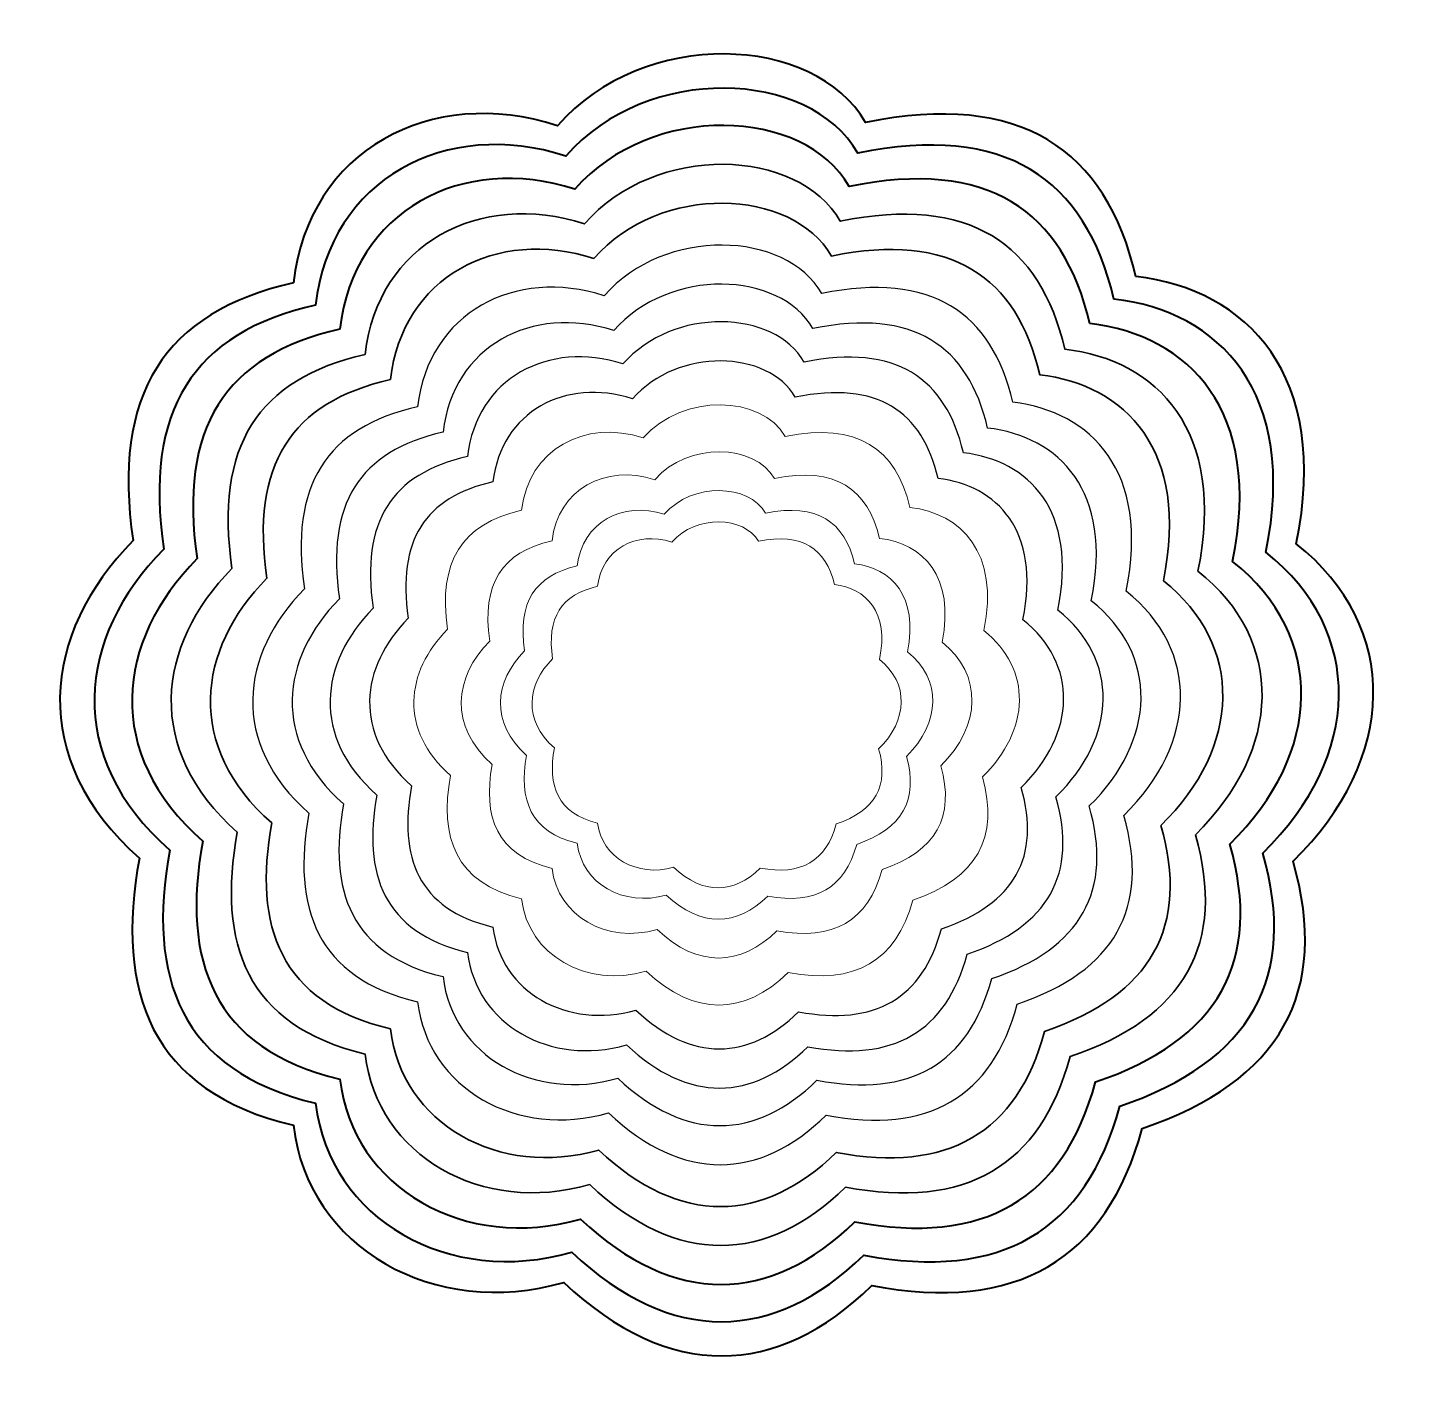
# Model space of a CAD drawing. Header units: centimetres. Extents: x -7 to 6.9, y -6.9 to 6.9.
import ezdxf

# ---------------------------------------------------------------- set-up
doc = ezdxf.new("R2010")
doc.units = ezdxf.units.CM
doc.header["$MEASUREMENT"] = 0
doc.layers.add('Layer 1', color=7, linetype='Continuous')

msp = doc.modelspace()

# ---------------------------------------------------------------- linework, layer by layer
at = {"layer": 'Layer 1', "color": 108, "lineweight": 40}
msp.add_open_spline([(-4.29002, 4.27869), (-4.13554, 5.62817), (-2.8969, 6.28534), (-1.61338, 5.87193), (-1.61338, 5.87193), (-0.74341, 6.86736), (0.99506, 6.80381), (1.50937, 5.9038), (1.50937, 5.9038), (3.08722, 6.2249), (3.94601, 5.63519), (4.24975, 4.34242), (4.24975, 4.34242), (5.37737, 4.21064), (6.22614, 3.34735), (5.87486, 1.63391), (5.87486, 1.63391), (6.9422, 0.78763), (6.90182, -0.54949), (5.84299, -1.58444), (5.84299, -1.58444), (6.22176, -2.91042), (5.71913, -3.81669), (4.31348, -4.29295), (4.31348, -4.29295), (3.95235, -5.63127), (3.03888, -6.16235), (1.5731, -5.88619), (1.5731, -5.88619), (0.6112, -6.82384), (-0.48171, -6.8584), (-1.54965, -5.85432), (-1.54965, -5.85432), (-2.86229, -6.23162), (-4.14427, -5.50574), (-4.29003, -4.26108), (-4.29003, -4.26108), (-5.73989, -3.91588), (-6.09773, -2.91548), (-5.85141, -1.55257), (-5.85141, -1.55257), (-6.9857, -0.54934), (-6.84303, 0.72373), (-5.91514, 1.66578), (-5.91514, 1.66578), (-6.13184, 3.15211), (-5.60288, 3.981), (-4.29003, 4.2787), (-4.29003, 4.2787), (-4.29003, 4.2787), (-4.29002, 4.27869), (-4.29002, 4.27869)], degree=3, knots=[0, 0, 0, 0, 0.07142857, 0.07142857, 0.07142857, 0.07142857, 0.14285714, 0.14285714, 0.14285714, 0.14285714, 0.21428571, 0.21428571, 0.21428571, 0.21428571, 0.28571429, 0.28571429, 0.28571429, 0.28571429, 0.35714286, 0.35714286, 0.35714286, 0.35714286, 0.42857143, 0.42857143, 0.42857143, 0.42857143, 0.5, 0.5, 0.5, 0.5, 0.57142857, 0.57142857, 0.57142857, 0.57142857, 0.64285714, 0.64285714, 0.64285714, 0.64285714, 0.71428571, 0.71428571, 0.71428571, 0.71428571, 0.78571429, 0.78571429, 0.78571429, 0.78571429, 0.85714286, 0.85714286, 0.85714286, 0.85714286, 1, 1, 1, 1], dxfattribs=at)
at = {"layer": 'Layer 1', "color": 109, "lineweight": 40}
msp.add_open_spline([(-4.06489, 4.05415), (-3.91852, 5.33281), (-2.74488, 5.95549), (-1.52872, 5.56378), (-1.52872, 5.56378), (-0.70441, 6.50697), (0.94282, 6.44675), (1.43015, 5.59397), (1.43015, 5.59397), (2.92519, 5.89822), (3.73891, 5.33946), (4.02671, 4.11453), (4.02671, 4.11453), (5.09515, 3.98966), (5.89938, 3.17168), (5.56653, 1.54816), (5.56653, 1.54816), (6.57785, 0.74629), (6.5396, -0.52066), (5.53634, -1.50129), (5.53634, -1.50129), (5.89523, -2.75769), (5.41898, -3.61639), (4.0871, -4.06766), (4.0871, -4.06766), (3.74492, -5.33575), (2.8794, -5.83895), (1.49054, -5.57729), (1.49054, -5.57729), (0.57912, -6.46573), (-0.45644, -6.49848), (-1.46833, -5.5471), (-1.46833, -5.5471), (-2.71208, -5.9046), (-3.92679, -5.21682), (-4.06489, -4.03747), (-4.06489, -4.03747), (-5.43866, -3.71039), (-5.77772, -2.76248), (-5.54433, -1.47111), (-5.54433, -1.47111), (-6.61909, -0.52053), (-6.48391, 0.68573), (-5.60471, 1.57834), (-5.60471, 1.57834), (-5.81004, 2.98667), (-5.30884, 3.77206), (-4.06489, 4.05413), (-4.06489, 4.05413), (-4.06489, 4.05413), (-4.06489, 4.05415), (-4.06489, 4.05415)], degree=3, knots=[0, 0, 0, 0, 0.07142857, 0.07142857, 0.07142857, 0.07142857, 0.14285714, 0.14285714, 0.14285714, 0.14285714, 0.21428571, 0.21428571, 0.21428571, 0.21428571, 0.28571429, 0.28571429, 0.28571429, 0.28571429, 0.35714286, 0.35714286, 0.35714286, 0.35714286, 0.42857143, 0.42857143, 0.42857143, 0.42857143, 0.5, 0.5, 0.5, 0.5, 0.57142857, 0.57142857, 0.57142857, 0.57142857, 0.64285714, 0.64285714, 0.64285714, 0.64285714, 0.71428571, 0.71428571, 0.71428571, 0.71428571, 0.78571429, 0.78571429, 0.78571429, 0.78571429, 0.85714286, 0.85714286, 0.85714286, 0.85714286, 1, 1, 1, 1], dxfattribs=at)
at = {"layer": 'Layer 1', "color": 97, "lineweight": 40}
msp.add_open_spline([(-3.81929, 3.8092), (-3.68176, 5.0106), (-2.57904, 5.59566), (-1.43636, 5.22761), (-1.43636, 5.22761), (-0.66185, 6.11381), (0.88585, 6.05723), (1.34373, 5.25598), (1.34373, 5.25598), (2.74843, 5.54185), (3.51299, 5.01685), (3.7834, 3.86593), (3.7834, 3.86593), (4.78729, 3.74861), (5.54292, 2.98004), (5.23018, 1.45463), (5.23018, 1.45463), (6.1804, 0.7012), (6.14446, -0.48919), (5.20181, -1.41057), (5.20181, -1.41057), (5.53902, -2.59105), (5.09154, -3.39787), (3.84013, -3.82187), (3.84013, -3.82187), (3.51863, -5.01334), (2.7054, -5.48614), (1.40046, -5.24028), (1.40046, -5.24028), (0.54411, -6.07504), (-0.42888, -6.10581), (-1.37963, -5.21191), (-1.37963, -5.21191), (-2.54824, -5.54781), (-3.68955, -4.90158), (-3.8193, -3.7935), (-3.8193, -3.7935), (-5.11006, -3.48618), (-5.42864, -2.59555), (-5.20934, -1.3822), (-5.20934, -1.3822), (-6.21916, -0.48906), (-6.09215, 0.64432), (-5.26607, 1.483), (-5.26607, 1.483), (-5.45899, 2.80623), (-4.98808, 3.54417), (-3.81929, 3.8092)], degree=3, knots=[0, 0, 0, 0, 0.07692308, 0.07692308, 0.07692308, 0.07692308, 0.15384615, 0.15384615, 0.15384615, 0.15384615, 0.23076923, 0.23076923, 0.23076923, 0.23076923, 0.30769231, 0.30769231, 0.30769231, 0.30769231, 0.38461538, 0.38461538, 0.38461538, 0.38461538, 0.46153846, 0.46153846, 0.46153846, 0.46153846, 0.53846154, 0.53846154, 0.53846154, 0.53846154, 0.61538462, 0.61538462, 0.61538462, 0.61538462, 0.69230769, 0.69230769, 0.69230769, 0.69230769, 0.76923077, 0.76923077, 0.76923077, 0.76923077, 0.84615385, 0.84615385, 0.84615385, 0.84615385, 1, 1, 1, 1], dxfattribs=at)
at = {"layer": 'Layer 1', "color": 105, "lineweight": 35}
msp.add_open_spline([(-3.56293, 3.55351), (-3.43464, 4.67427), (-2.40594, 5.22005), (-1.33997, 4.87671), (-1.33997, 4.87671), (-0.61744, 5.70342), (0.82636, 5.65064), (1.25351, 4.90317), (1.25351, 4.90317), (2.56392, 5.16985), (3.27714, 4.68009), (3.5294, 3.60644), (3.5294, 3.60644), (4.4659, 3.49699), (5.1708, 2.78002), (4.87906, 1.357), (4.87906, 1.357), (5.76549, 0.65415), (5.73196, -0.45634), (4.8526, -1.31587), (4.8526, -1.31587), (5.16717, -2.4171), (4.74973, -3.16976), (3.58233, -3.56531), (3.58233, -3.56531), (3.28241, -4.67679), (2.52377, -5.11785), (1.30643, -4.88851), (1.30643, -4.88851), (0.50757, -5.66723), (-0.4001, -5.69594), (-1.28704, -4.86204), (-1.28704, -4.86204), (-2.3772, -5.1754), (-3.44189, -4.57255), (-3.56294, -3.53884), (-3.56294, -3.53884), (-4.76706, -3.25215), (-5.06424, -2.4213), (-4.85967, -1.28941), (-4.85967, -1.28941), (-5.80171, -0.45622), (-5.68322, 0.60107), (-4.9126, 1.38346), (-4.9126, 1.38346), (-5.09257, 2.61786), (-4.65326, 3.30627), (-3.56294, 3.5535), (-3.56294, 3.5535), (-3.56294, 3.5535), (-3.56293, 3.55351), (-3.56293, 3.55351)], degree=3, knots=[0, 0, 0, 0, 0.07142857, 0.07142857, 0.07142857, 0.07142857, 0.14285714, 0.14285714, 0.14285714, 0.14285714, 0.21428571, 0.21428571, 0.21428571, 0.21428571, 0.28571429, 0.28571429, 0.28571429, 0.28571429, 0.35714286, 0.35714286, 0.35714286, 0.35714286, 0.42857143, 0.42857143, 0.42857143, 0.42857143, 0.5, 0.5, 0.5, 0.5, 0.57142857, 0.57142857, 0.57142857, 0.57142857, 0.64285714, 0.64285714, 0.64285714, 0.64285714, 0.71428571, 0.71428571, 0.71428571, 0.71428571, 0.78571429, 0.78571429, 0.78571429, 0.78571429, 0.85714286, 0.85714286, 0.85714286, 0.85714286, 1, 1, 1, 1], dxfattribs=at)
at = {"layer": 'Layer 1', "color": 93, "lineweight": 35}
msp.add_open_spline([(-3.30665, 3.2979), (-3.18758, 4.33804), (-2.23288, 4.84456), (-1.24359, 4.52591), (-1.24359, 4.52591), (-0.57304, 5.29315), (0.76691, 5.24417), (1.16333, 4.55047), (1.16333, 4.55047), (2.37947, 4.79797), (3.0414, 4.34344), (3.27551, 3.34702), (3.27551, 3.34702), (4.14464, 3.24545), (4.79884, 2.58004), (4.52808, 1.2594), (4.52808, 1.2594), (5.35075, 0.60711), (5.31964, -0.4235), (4.50352, -1.2212), (4.50352, -1.2212), (4.79547, -2.24322), (4.40805, -2.94174), (3.32463, -3.30882), (3.32463, -3.30882), (3.04629, -4.34036), (2.34221, -4.74969), (1.21244, -4.53683), (1.21244, -4.53683), (0.47104, -5.25954), (-0.37134, -5.28618), (-1.19447, -4.51227), (-1.19447, -4.51227), (-2.20621, -4.80308), (-3.19432, -4.24361), (-3.30666, -3.28426), (-3.30666, -3.28426), (-4.42416, -3.0182), (-4.69997, -2.24711), (-4.51012, -1.19664), (-4.51012, -1.19664), (-5.38439, -0.42339), (-5.27442, 0.55785), (-4.55924, 1.28396), (-4.55924, 1.28396), (-4.72626, 2.42957), (-4.31856, 3.06845), (-3.30666, 3.2979), (-3.30666, 3.2979), (-3.30666, 3.2979), (-3.30665, 3.2979), (-3.30665, 3.2979)], degree=3, knots=[0, 0, 0, 0, 0.07142857, 0.07142857, 0.07142857, 0.07142857, 0.14285714, 0.14285714, 0.14285714, 0.14285714, 0.21428571, 0.21428571, 0.21428571, 0.21428571, 0.28571429, 0.28571429, 0.28571429, 0.28571429, 0.35714286, 0.35714286, 0.35714286, 0.35714286, 0.42857143, 0.42857143, 0.42857143, 0.42857143, 0.5, 0.5, 0.5, 0.5, 0.57142857, 0.57142857, 0.57142857, 0.57142857, 0.64285714, 0.64285714, 0.64285714, 0.64285714, 0.71428571, 0.71428571, 0.71428571, 0.71428571, 0.78571429, 0.78571429, 0.78571429, 0.78571429, 0.85714286, 0.85714286, 0.85714286, 0.85714286, 1, 1, 1, 1], dxfattribs=at)
at = {"layer": 'Layer 1', "color": 113, "lineweight": 30}
msp.add_open_spline([(-3.03062, 3.0226), (-2.92149, 3.9759), (-2.04649, 4.44014), (-1.13978, 4.14809), (-1.13978, 4.14809), (-0.5252, 4.85129), (0.70288, 4.80639), (1.06621, 4.1706), (1.06621, 4.1706), (2.18084, 4.39743), (2.7875, 3.98085), (3.00207, 3.06762), (3.00207, 3.06762), (3.79865, 2.97452), (4.39823, 2.36467), (4.15008, 1.15427), (4.15008, 1.15427), (4.90407, 0.55643), (4.87556, -0.38814), (4.12757, -1.11925), (4.12757, -1.11925), (4.39514, -2.05595), (4.04007, -2.69616), (3.0471, -3.0326), (3.0471, -3.0326), (2.79199, -3.97801), (2.14669, -4.35318), (1.11123, -4.15809), (1.11123, -4.15809), (0.43173, -4.82047), (-0.34032, -4.84489), (-1.09475, -4.13558), (-1.09475, -4.13558), (-2.02203, -4.40212), (-2.92765, -3.88934), (-3.03061, -3.01008), (-3.03061, -3.01008), (-4.05482, -2.76622), (-4.3076, -2.05952), (-4.1336, -1.09673), (-4.1336, -1.09673), (-4.93489, -0.38803), (-4.8341, 0.5113), (-4.17862, 1.17678), (-4.17862, 1.17678), (-4.33169, 2.22675), (-3.95803, 2.81231), (-3.03061, 3.0226), (-3.03061, 3.0226), (-3.03061, 3.0226), (-3.03062, 3.0226), (-3.03062, 3.0226)], degree=3, knots=[0, 0, 0, 0, 0.07142857, 0.07142857, 0.07142857, 0.07142857, 0.14285714, 0.14285714, 0.14285714, 0.14285714, 0.21428571, 0.21428571, 0.21428571, 0.21428571, 0.28571429, 0.28571429, 0.28571429, 0.28571429, 0.35714286, 0.35714286, 0.35714286, 0.35714286, 0.42857143, 0.42857143, 0.42857143, 0.42857143, 0.5, 0.5, 0.5, 0.5, 0.57142857, 0.57142857, 0.57142857, 0.57142857, 0.64285714, 0.64285714, 0.64285714, 0.64285714, 0.71428571, 0.71428571, 0.71428571, 0.71428571, 0.78571429, 0.78571429, 0.78571429, 0.78571429, 0.85714286, 0.85714286, 0.85714286, 0.85714286, 1, 1, 1, 1], dxfattribs=at)
at = {"layer": 'Layer 1', "color": 101, "lineweight": 30}
msp.add_open_spline([(-2.7729, 2.76556), (-2.67306, 3.63779), (-1.87246, 4.06255), (-1.04286, 3.79534), (-1.04286, 3.79534), (-0.48055, 4.43873), (0.6431, 4.39766), (0.97552, 3.81594), (0.97552, 3.81594), (1.99536, 4.02348), (2.55043, 3.64233), (2.74675, 2.80675), (2.74675, 2.80675), (3.47558, 2.72157), (4.02418, 2.16358), (3.79712, 1.05612), (3.79712, 1.05612), (4.48699, 0.50912), (4.4609, -0.35512), (3.77653, -1.02405), (3.77653, -1.02405), (4.02134, -1.88109), (3.69647, -2.46685), (2.78795, -2.77468), (2.78795, -2.77468), (2.55454, -3.63969), (1.96411, -3.98295), (1.01671, -3.80446), (1.01671, -3.80446), (0.395, -4.41051), (-0.3114, -4.43285), (-1.00166, -3.78386), (-1.00166, -3.78386), (-1.85008, -4.02772), (-2.67869, -3.55856), (-2.77289, -2.75407), (-2.77289, -2.75407), (-3.70999, -2.53095), (-3.94129, -1.88435), (-3.78208, -1.00344), (-3.78208, -1.00344), (-4.51522, -0.35501), (-4.42301, 0.46783), (-3.82327, 1.07673), (-3.82327, 1.07673), (-3.96333, 2.03741), (-3.62144, 2.57317), (-2.77289, 2.76557), (-2.77289, 2.76557), (-2.77289, 2.76557), (-2.7729, 2.76556), (-2.7729, 2.76556)], degree=3, knots=[0, 0, 0, 0, 0.07142857, 0.07142857, 0.07142857, 0.07142857, 0.14285714, 0.14285714, 0.14285714, 0.14285714, 0.21428571, 0.21428571, 0.21428571, 0.21428571, 0.28571429, 0.28571429, 0.28571429, 0.28571429, 0.35714286, 0.35714286, 0.35714286, 0.35714286, 0.42857143, 0.42857143, 0.42857143, 0.42857143, 0.5, 0.5, 0.5, 0.5, 0.57142857, 0.57142857, 0.57142857, 0.57142857, 0.64285714, 0.64285714, 0.64285714, 0.64285714, 0.71428571, 0.71428571, 0.71428571, 0.71428571, 0.78571429, 0.78571429, 0.78571429, 0.78571429, 0.85714286, 0.85714286, 0.85714286, 0.85714286, 1, 1, 1, 1], dxfattribs=at)
at = {"layer": 'Layer 1', "color": 9, "lineweight": 25}
msp.add_open_spline([(-2.52515, 2.51846), (-2.43422, 3.31275), (-1.70516, 3.69956), (-0.9497, 3.45622), (-0.9497, 3.45622), (-0.43763, 4.04213), (0.58561, 4.00472), (0.88834, 3.47498), (0.88834, 3.47498), (1.81705, 3.66398), (2.32252, 3.31688), (2.5013, 2.55598), (2.5013, 2.55598), (3.16501, 2.4784), (3.66459, 1.97028), (3.45782, 0.96177), (3.45782, 0.96177), (4.08604, 0.46365), (4.06229, -0.32337), (3.43907, -0.93253), (3.43907, -0.93253), (3.66201, -1.71299), (3.36617, -2.24641), (2.53882, -2.52674), (2.53882, -2.52674), (2.32626, -3.31445), (1.7886, -3.62705), (0.92585, -3.4645), (0.92585, -3.4645), (0.35969, -4.0164), (-0.28359, -4.03674), (-0.91217, -3.44574), (-0.91217, -3.44574), (-1.68478, -3.66782), (-2.43935, -3.24058), (-2.52514, -2.50797), (-2.52514, -2.50797), (-3.3785, -2.30479), (-3.58913, -1.71596), (-3.44415, -0.91376), (-3.44415, -0.91376), (-4.11178, -0.32327), (-4.02781, 0.42605), (-3.48166, 0.98053), (-3.48166, 0.98053), (-3.6092, 1.85537), (-3.29786, 2.34325), (-2.52514, 2.51846), (-2.52514, 2.51846), (-2.52514, 2.51846), (-2.52515, 2.51846), (-2.52515, 2.51846)], degree=3, knots=[0, 0, 0, 0, 0.07142857, 0.07142857, 0.07142857, 0.07142857, 0.14285714, 0.14285714, 0.14285714, 0.14285714, 0.21428571, 0.21428571, 0.21428571, 0.21428571, 0.28571429, 0.28571429, 0.28571429, 0.28571429, 0.35714286, 0.35714286, 0.35714286, 0.35714286, 0.42857143, 0.42857143, 0.42857143, 0.42857143, 0.5, 0.5, 0.5, 0.5, 0.57142857, 0.57142857, 0.57142857, 0.57142857, 0.64285714, 0.64285714, 0.64285714, 0.64285714, 0.71428571, 0.71428571, 0.71428571, 0.71428571, 0.78571429, 0.78571429, 0.78571429, 0.78571429, 0.85714286, 0.85714286, 0.85714286, 0.85714286, 1, 1, 1, 1], dxfattribs=at)
at = {"layer": 'Layer 1', "color": 254, "lineweight": 25}
msp.add_open_spline([(-2.26708, 2.26106), (-2.18544, 2.97417), (-1.5309, 3.32144), (-0.85266, 3.10297), (-0.85266, 3.10297), (-0.39292, 3.62899), (0.52573, 3.59541), (0.79752, 3.11981), (0.79752, 3.11981), (1.6313, 3.28949), (2.08511, 2.97787), (2.24561, 2.29473), (2.24561, 2.29473), (2.84148, 2.22508), (3.29, 1.76889), (3.10437, 0.86346), (3.10437, 0.86346), (3.66838, 0.41625), (3.64706, -0.29033), (3.08753, -0.83722), (3.08753, -0.83722), (3.28769, -1.53791), (3.02208, -2.01681), (2.2793, -2.26849), (2.2793, -2.26849), (2.08847, -2.9757), (1.60575, -3.25633), (0.83119, -3.1104), (0.83119, -3.1104), (0.32289, -3.60589), (-0.25463, -3.62416), (-0.81897, -3.09356), (-0.81897, -3.09356), (-1.51261, -3.29294), (-2.19006, -2.90937), (-2.26708, -2.25164), (-2.26708, -2.25164), (-3.03322, -2.06923), (-3.22232, -1.54058), (-3.09216, -0.82037), (-3.09216, -0.82037), (-3.69155, -0.29023), (-3.61616, 0.38249), (-3.12584, 0.8803), (-3.12584, 0.8803), (-3.24034, 1.66572), (-2.96082, 2.10374), (-2.26708, 2.26104), (-2.26708, 2.26104), (-2.26708, 2.26104), (-2.26708, 2.26106), (-2.26708, 2.26106)], degree=3, knots=[0, 0, 0, 0, 0.07142857, 0.07142857, 0.07142857, 0.07142857, 0.14285714, 0.14285714, 0.14285714, 0.14285714, 0.21428571, 0.21428571, 0.21428571, 0.21428571, 0.28571429, 0.28571429, 0.28571429, 0.28571429, 0.35714286, 0.35714286, 0.35714286, 0.35714286, 0.42857143, 0.42857143, 0.42857143, 0.42857143, 0.5, 0.5, 0.5, 0.5, 0.57142857, 0.57142857, 0.57142857, 0.57142857, 0.64285714, 0.64285714, 0.64285714, 0.64285714, 0.71428571, 0.71428571, 0.71428571, 0.71428571, 0.78571429, 0.78571429, 0.78571429, 0.78571429, 0.85714286, 0.85714286, 0.85714286, 0.85714286, 1, 1, 1, 1], dxfattribs=at)
at = {"layer": 'Layer 1', "color": 254, "lineweight": 20}
msp.add_open_spline([(-1.97804, 1.97278), (-1.90681, 2.59496), (-1.33573, 2.89795), (-0.74396, 2.70734), (-0.74396, 2.70734), (-0.34285, 3.16629), (0.45867, 3.137), (0.6958, 2.72204), (0.6958, 2.72204), (1.42327, 2.87008), (1.81921, 2.5982), (1.95925, 2.00216), (1.95925, 2.00216), (2.47914, 1.9414), (2.87047, 1.54337), (2.70851, 0.75339), (2.70851, 0.75339), (3.2006, 0.36321), (3.182, -0.25328), (2.69382, -0.73044), (2.69382, -0.73044), (2.86845, -1.34179), (2.63672, -1.75962), (1.98864, -1.97921), (1.98864, -1.97921), (1.82214, -2.59624), (1.40098, -2.84109), (0.72518, -2.71377), (0.72518, -2.71377), (0.2817, -3.14608), (-0.22219, -3.16202), (-0.71457, -2.69908), (-0.71457, -2.69908), (-1.31977, -2.87304), (-1.91083, -2.53837), (-1.97804, -1.96451), (-1.97804, -1.96451), (-2.64649, -1.80536), (-2.81148, -1.34412), (-2.69791, -0.71574), (-2.69791, -0.71574), (-3.22087, -0.2532), (-3.1551, 0.33375), (-2.7273, 0.76809), (-2.7273, 0.76809), (-2.8272, 1.45337), (-2.58332, 1.83553), (-1.97804, 1.97278)], degree=3, knots=[0, 0, 0, 0, 0.07692308, 0.07692308, 0.07692308, 0.07692308, 0.15384615, 0.15384615, 0.15384615, 0.15384615, 0.23076923, 0.23076923, 0.23076923, 0.23076923, 0.30769231, 0.30769231, 0.30769231, 0.30769231, 0.38461538, 0.38461538, 0.38461538, 0.38461538, 0.46153846, 0.46153846, 0.46153846, 0.46153846, 0.53846154, 0.53846154, 0.53846154, 0.53846154, 0.61538462, 0.61538462, 0.61538462, 0.61538462, 0.69230769, 0.69230769, 0.69230769, 0.69230769, 0.76923077, 0.76923077, 0.76923077, 0.76923077, 0.84615385, 0.84615385, 0.84615385, 0.84615385, 1, 1, 1, 1], dxfattribs=at)
at = {"layer": 'Layer 1', "color": 254, "lineweight": 18}
msp.add_open_spline([(-1.66834, 1.6639), (-1.60827, 2.18866), (-1.12661, 2.4442), (-0.6275, 2.28345), (-0.6275, 2.28345), (-0.28919, 2.67053), (0.38682, 2.64583), (0.58682, 2.29585), (0.58682, 2.29585), (1.20038, 2.42072), (1.53433, 2.1914), (1.65244, 1.68869), (1.65244, 1.68869), (2.09092, 1.63745), (2.42098, 1.30175), (2.28438, 0.63546), (2.28438, 0.63546), (2.69942, 0.30638), (2.68374, -0.21359), (2.27199, -0.61602), (2.27199, -0.61602), (2.41928, -1.13164), (2.22383, -1.48405), (1.67723, -1.66926), (1.67723, -1.66926), (1.53681, -2.18968), (1.18158, -2.39618), (0.6116, -2.2888), (0.6116, -2.2888), (0.23756, -2.65343), (-0.18743, -2.66686), (-0.60271, -2.27642), (-0.60271, -2.27642), (-1.11315, -2.42313), (-1.61167, -2.14088), (-1.66834, -1.65687), (-1.66834, -1.65687), (-2.23213, -1.52264), (-2.37129, -1.13361), (-2.2755, -0.60364), (-2.2755, -0.60364), (-2.71657, -0.21353), (-2.6611, 0.28151), (-2.30029, 0.64785), (-2.30029, 0.64785), (-2.38454, 1.22583), (-2.17885, 1.54815), (-1.66834, 1.66391), (-1.66834, 1.66391), (-1.66834, 1.66391), (-1.66834, 1.6639), (-1.66834, 1.6639)], degree=3, knots=[0, 0, 0, 0, 0.07142857, 0.07142857, 0.07142857, 0.07142857, 0.14285714, 0.14285714, 0.14285714, 0.14285714, 0.21428571, 0.21428571, 0.21428571, 0.21428571, 0.28571429, 0.28571429, 0.28571429, 0.28571429, 0.35714286, 0.35714286, 0.35714286, 0.35714286, 0.42857143, 0.42857143, 0.42857143, 0.42857143, 0.5, 0.5, 0.5, 0.5, 0.57142857, 0.57142857, 0.57142857, 0.57142857, 0.64285714, 0.64285714, 0.64285714, 0.64285714, 0.71428571, 0.71428571, 0.71428571, 0.71428571, 0.78571429, 0.78571429, 0.78571429, 0.78571429, 0.85714286, 0.85714286, 0.85714286, 0.85714286, 1, 1, 1, 1], dxfattribs=at)
at = {"layer": 'Layer 1', "color": 9, "lineweight": 15}
msp.add_open_spline([(-1.41251, 1.40874), (-1.36165, 1.85302), (-0.95386, 2.06938), (-0.53129, 1.93327), (-0.53129, 1.93327), (-0.24487, 2.26099), (0.32747, 2.24008), (0.4968, 1.94377), (0.4968, 1.94377), (1.01627, 2.04948), (1.299, 1.85534), (1.399, 1.42972), (1.399, 1.42972), (1.77024, 1.38634), (2.04967, 1.10212), (1.93402, 0.53801), (1.93402, 0.53801), (2.28541, 0.25939), (2.27213, -0.18083), (1.92353, -0.52155), (1.92353, -0.52155), (2.04823, -0.9581), (1.88275, -1.25646), (1.41998, -1.41327), (1.41998, -1.41327), (1.30109, -1.85388), (1.00034, -2.02871), (0.51778, -1.93779), (0.51778, -1.93779), (0.20111, -2.2465), (-0.15871, -2.25787), (-0.5103, -1.92731), (-0.5103, -1.92731), (-0.94246, -2.05152), (-1.36452, -1.81256), (-1.4125, -1.40277), (-1.4125, -1.40277), (-1.88983, -1.28912), (-2.00764, -0.95976), (-1.92655, -0.51106), (-1.92655, -0.51106), (-2.29998, -0.18078), (-2.25302, 0.23834), (-1.94753, 0.5485), (-1.94753, 0.5485), (-2.01886, 1.03784), (-1.84472, 1.31072), (-1.4125, 1.40873), (-1.4125, 1.40873), (-1.4125, 1.40873), (-1.41251, 1.40874), (-1.41251, 1.40874)], degree=3, knots=[0, 0, 0, 0, 0.07142857, 0.07142857, 0.07142857, 0.07142857, 0.14285714, 0.14285714, 0.14285714, 0.14285714, 0.21428571, 0.21428571, 0.21428571, 0.21428571, 0.28571429, 0.28571429, 0.28571429, 0.28571429, 0.35714286, 0.35714286, 0.35714286, 0.35714286, 0.42857143, 0.42857143, 0.42857143, 0.42857143, 0.5, 0.5, 0.5, 0.5, 0.57142857, 0.57142857, 0.57142857, 0.57142857, 0.64285714, 0.64285714, 0.64285714, 0.64285714, 0.71428571, 0.71428571, 0.71428571, 0.71428571, 0.78571429, 0.78571429, 0.78571429, 0.78571429, 0.85714286, 0.85714286, 0.85714286, 0.85714286, 1, 1, 1, 1], dxfattribs=at)
at = {"layer": 'Layer 1', "color": 254, "lineweight": 13}
msp.add_open_spline([(-1.20605, 1.20283), (-1.16263, 1.58216), (-0.81445, 1.76689), (-0.45365, 1.65068), (-0.45365, 1.65068), (-0.2091, 1.93049), (0.27957, 1.91264), (0.42414, 1.65964), (0.42414, 1.65964), (0.86767, 1.7499), (1.10907, 1.58414), (1.19445, 1.22074), (1.19445, 1.22074), (1.51142, 1.1837), (1.75001, 0.94103), (1.65126, 0.45939), (1.65126, 0.45939), (1.95128, 0.2215), (1.93994, -0.15437), (1.64231, -0.44527), (1.64231, -0.44527), (1.74878, -0.818), (1.60749, -1.07275), (1.21237, -1.20663), (1.21237, -1.20663), (1.11086, -1.58282), (0.85408, -1.7321), (0.44205, -1.65447), (0.44205, -1.65447), (0.17167, -1.91804), (-0.13555, -1.92776), (-0.43574, -1.64552), (-0.43574, -1.64552), (-0.80472, -1.75158), (-1.16508, -1.54754), (-1.20605, -1.19766), (-1.20605, -1.19766), (-1.6136, -1.10063), (-1.71419, -0.81941), (-1.64495, -0.43631), (-1.64495, -0.43631), (-1.96379, -0.15431), (-1.92369, 0.20354), (-1.66287, 0.46836), (-1.66287, 0.46836), (-1.72377, 0.88616), (-1.57508, 1.11916), (-1.20605, 1.20284), (-1.20605, 1.20284), (-1.20605, 1.20284), (-1.20605, 1.20283), (-1.20605, 1.20283)], degree=3, knots=[0, 0, 0, 0, 0.07142857, 0.07142857, 0.07142857, 0.07142857, 0.14285714, 0.14285714, 0.14285714, 0.14285714, 0.21428571, 0.21428571, 0.21428571, 0.21428571, 0.28571429, 0.28571429, 0.28571429, 0.28571429, 0.35714286, 0.35714286, 0.35714286, 0.35714286, 0.42857143, 0.42857143, 0.42857143, 0.42857143, 0.5, 0.5, 0.5, 0.5, 0.57142857, 0.57142857, 0.57142857, 0.57142857, 0.64285714, 0.64285714, 0.64285714, 0.64285714, 0.71428571, 0.71428571, 0.71428571, 0.71428571, 0.78571429, 0.78571429, 0.78571429, 0.78571429, 0.85714286, 0.85714286, 0.85714286, 0.85714286, 1, 1, 1, 1], dxfattribs=at)

doc.saveas('drawing.dxf')
